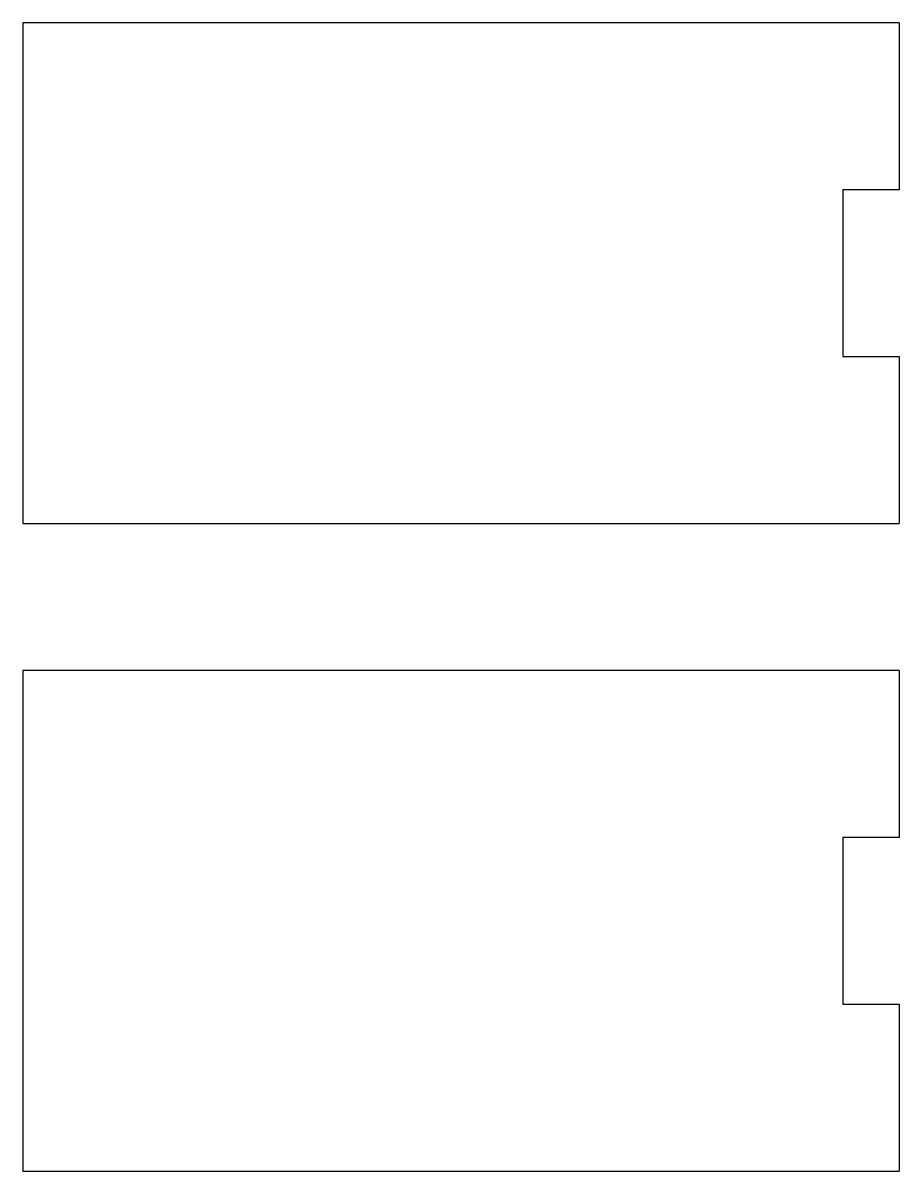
# Model space of a CAD drawing. Header units: centimetres. Extents: x 4.6 to 25.6, y 6.2 to 33.7.
import ezdxf

# ---------------------------------------------------------------- set-up
doc = ezdxf.new("R2010")
doc.units = ezdxf.units.CM
doc.header["$LTSCALE"] = 25.4
doc.layers.add('Cut Layer', color=1, linetype='Continuous')

msp = doc.modelspace()

# ---------------------------------------------------------------- linework, layer by layer
at = {"layer": 'Cut Layer'}
for p, q in [((25.633, 33.687), (4.633, 33.687)), ((4.633, 33.687), (4.633, 21.687)), ((25.633, 33.687), (25.633, 29.687)), ((25.633, 29.687), (24.283, 29.687)), ((24.283, 29.687), (24.283, 27.687)), ((24.283, 27.687), (24.283, 25.687)), ((24.283, 25.687), (25.633, 25.687)), ((25.633, 25.687), (25.633, 21.687)), ((4.633, 21.687), (25.633, 21.687)), ((25.633, 18.154), (4.633, 18.154)), ((4.633, 18.154), (4.633, 6.154)), ((25.633, 18.154), (25.633, 14.154)), ((25.633, 14.154), (24.283, 14.154)), ((24.283, 14.154), (24.283, 10.154)), ((24.283, 10.154), (25.633, 10.154)), ((25.633, 10.154), (25.633, 6.154)), ((4.633, 6.154), (25.633, 6.154))]:
    msp.add_line(p, q, dxfattribs=at)

doc.saveas('drawing.dxf')
